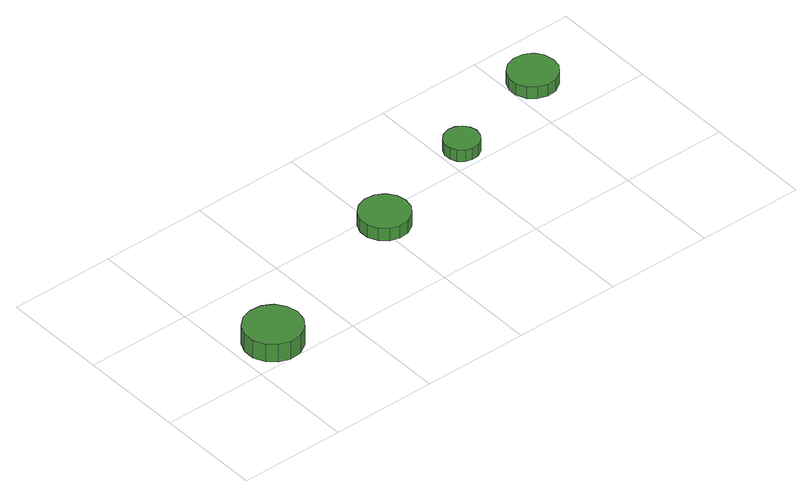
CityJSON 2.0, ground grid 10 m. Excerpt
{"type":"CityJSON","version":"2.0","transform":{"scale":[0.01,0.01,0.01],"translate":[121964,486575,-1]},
"CityObjects":{
"tree1":{"type":"SolitaryVegetationObject","attributes":{"function":"something"},"geometry":[{"type":"MultiSurface","lod":"1","boundaries":[[[0,1,2,3,4,5,6,7,8,9,10,11,12,13,14]],[[15,16,17,18,19,20,21,22,23,24,25,26,27,28,29]],[[0,29,28,1]],[[1,28,27,2]],[[2,27,26,3]],[[3,26,25,4]],[[4,25,24,5]],[[5,24,23,6]],[[6,23,22,7]],[[7,22,21,8]],[[8,21,20,9]],[[9,20,19,10]],[[10,19,18,11]],[[11,18,17,12]],[[12,17,16,13]],[[13,16,15,14]],[[14,15,29,0]]]}]},
"tree2":{"type":"SolitaryVegetationObject","attributes":{"function":"something"},"geometry":[{"type":"MultiSurface","lod":"1","boundaries":[[[30,31,32,33,34,35,36,37,38,39,40,41,42,43,44]],[[45,46,47,48,49,50,51,52,53,54,55,56,57,58,59]],[[30,59,58,31]],[[31,58,57,32]],[[32,57,56,33]],[[33,56,55,34]],[[34,55,54,35]],[[35,54,53,36]],[[36,53,52,37]],[[37,52,51,38]],[[38,51,50,39]],[[39,50,49,40]],[[40,49,48,41]],[[41,48,47,42]],[[42,47,46,43]],[[43,46,45,44]],[[44,45,59,30]]]}]},
"tree3":{"type":"SolitaryVegetationObject","attributes":{"function":"something"},"geometry":[{"type":"MultiSurface","lod":"1","boundaries":[[[60,61,62,63,64,65,66,67,68,69,70,71,72,73,74]],[[75,76,77,78,79,80,81,82,83,84,85,86,87,88,89]],[[60,89,88,61]],[[61,88,87,62]],[[62,87,86,63]],[[63,86,85,64]],[[64,85,84,65]],[[65,84,83,66]],[[66,83,82,67]],[[67,82,81,68]],[[68,81,80,69]],[[69,80,79,70]],[[70,79,78,71]],[[71,78,77,72]],[[72,77,76,73]],[[73,76,75,74]],[[74,75,89,60]]]}]},
"tree4":{"type":"SolitaryVegetationObject","attributes":{"function":"something"},"geometry":[{"type":"MultiSurface","lod":"1","boundaries":[[[90,91,92,93,94,95,96,97,98,99,100,101,102,103,104]],[[105,106,107,108,109,110,111,112,113,114,115,116,117,118,119]],[[90,119,118,91]],[[91,118,117,92]],[[92,117,116,93]],[[93,116,115,94]],[[94,115,114,95]],[[95,114,113,96]],[[96,113,112,97]],[[97,112,111,98]],[[98,111,110,99]],[[99,110,109,100]],[[100,109,108,101]],[[101,108,107,102]],[[102,107,106,103]],[[103,106,105,104]],[[104,105,119,90]]]}]}
},
"vertices":[
[622,270,234],[599,379,234],[533,470,234],[436,526,234],[325,538,234],[218,503,234],[135,428,234],[89,326,234],[89,214,234],[135,111,234],[218,36,234],[325,2,234],[436,14,234],[533,70,234],[599,160,234],[599,160,46],[533,70,46],[436,14,46],[325,2,46],[218,36,46],[135,111,46],[89,214,46],[89,326,46],[135,428,46],[218,503,46],[325,538,46],[436,526,46],[533,470,46],[599,379,46],[622,270,46],
[2306,870,181],[2286,965,181],[2229,1043,181],[2145,1092,181],[2049,1102,181],[1957,1072,181],[1885,1007,181],[1846,919,181],[1846,822,181],[1885,733,181],[1957,669,181],[2049,639,181],[2145,649,181],[2229,697,181],[2286,776,181],[2286,776,48],[2229,697,48],[2145,649,48],[2049,639,48],[1957,669,48],[1885,733,48],[1846,822,48],[1846,919,48],[1885,1007,48],[1957,1072,48],[2049,1102,48],[2145,1092,48],[2229,1043,48],[2286,965,48],[2306,870,48],
[3363,1208,169],[3348,1274,169],[3309,1329,169],[3250,1363,169],[3182,1370,169],[3118,1349,169],[3068,1304,169],[3040,1242,169],[3040,1174,169],[3068,1112,169],[3118,1066,169],[3182,1045,169],[3250,1053,169],[3309,1086,169],[3348,1141,169],[3348,1141,48],[3309,1086,48],[3250,1053,48],[3182,1045,48],[3118,1066,48],[3068,1112,48],[3040,1174,48],[3040,1242,48],[3068,1304,48],[3118,1349,48],[3182,1370,48],[3250,1363,48],[3309,1329,48],[3348,1274,48],[3363,1208,48],
[4457,1512,172],[4437,1605,172],[4382,1681,172],[4300,1728,172],[4206,1738,172],[4116,1709,172],[4046,1646,172],[4008,1560,172],[4008,1465,172],[4046,1379,172],[4116,1316,172],[4206,1287,172],[4300,1296,172],[4382,1344,172],[4437,1420,172],[4437,1420,49],[4382,1344,49],[4300,1296,49],[4206,1287,49],[4116,1316,49],[4046,1379,49],[4008,1465,49],[4008,1560,49],[4046,1646,49],[4116,1709,49],[4206,1738,49],[4300,1728,49],[4382,1681,49],[4437,1605,49],[4457,1512,49]
]}
